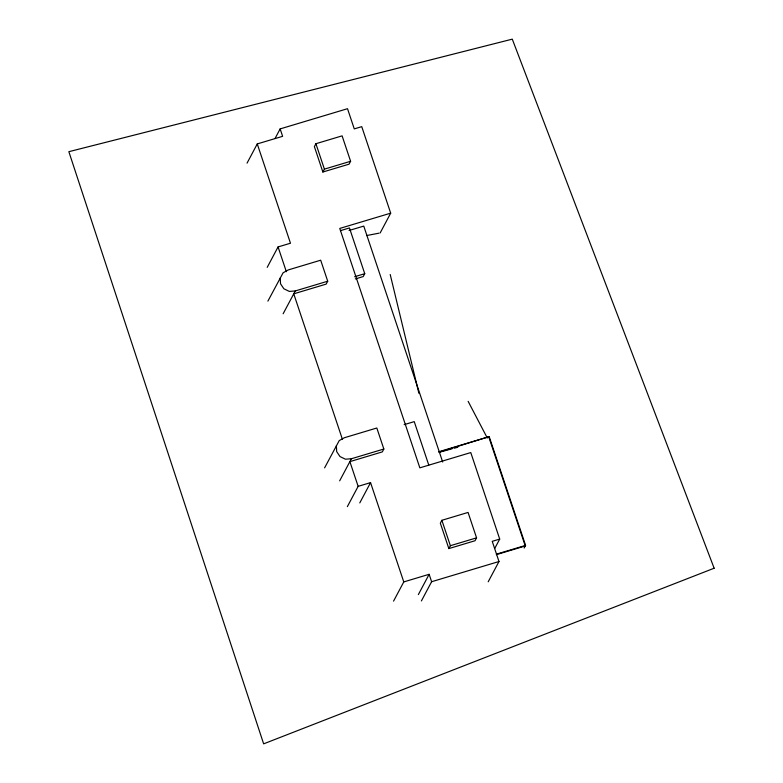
<?xml version="1.0" encoding="UTF-8"?>
<svg xmlns="http://www.w3.org/2000/svg" width="783" height="783" viewBox="0 0 783 783"><rect width="100%" height="100%" fill="white"/><g stroke="black" fill="none" stroke-linecap="round" stroke-linejoin="round"><path stroke-width="1.17" d="M247.046 163.138L257.264 143.925L282.624 136.32L280.148 128.901L347.515 108.7L354.268 128.892L361.746 126.65L390.688 213.162L380.166 232.942M275.039 138.513L280.148 128.901M315.911 143.72L314.375 146.607L322.87 172.015L349.071 164.166L350.608 161.278L342.102 135.86L315.911 143.72L324.407 169.138L322.87 172.015M267.209 267.355L278.063 246.939L290.473 243.219L257.264 143.925M267.903 301.122L283.094 272.797L288.252 269.929L320.687 260.201L327.715 281.214L326.178 284.102L293.742 293.831L342.465 439.459M283.143 313.768L295.279 290.943L327.715 281.214M340.468 230.642L349.453 227.951L364.751 273.688L363.214 276.565L355.355 278.924M324.593 467.872L339.225 440.604L344.383 437.736L376.819 428.007L383.846 449.021L382.31 451.899L349.874 461.627L358.144 486.351L347.358 506.63M339.665 480.84L351.41 458.74L383.846 449.021M359.779 502.911L370.555 482.622L403.774 581.916L393.555 601.129M441.876 520.294L440.34 523.181L448.845 548.589L475.036 540.74L476.573 537.852L468.068 512.434L441.876 520.294L450.372 545.702L448.845 548.589M439.273 452.094L489.199 436.64L525.579 545.399L524.17 548.041M418.357 594.591L429.133 574.301L431.619 581.72L421.401 600.933M494.709 548.501L499.711 539.086L470.779 452.574L419.845 467.843L339.763 228.43L390.688 213.162M488.201 581.798L498.986 561.519L492.233 541.337L499.711 539.086M324.407 169.138L350.608 161.278M349.052 230.496L363.762 226.091L442.689 462.029M354.65 276.712L364.751 273.688M404.136 424.66L414.246 421.636L428.771 465.073M438.617 451.801L489.199 436.64M358.144 486.351L370.555 482.622M450.372 545.702L476.573 537.852M403.774 581.916L429.133 574.301M496.608 554.09L525.579 545.399M496.305 554.667L525.276 545.976L488.886 437.217M431.619 581.72L498.986 561.519M439.292 452.261L452.016 448.816M454.326 448.189L457.801 447.259M366.542 235.566L379.031 233.168M295.279 290.943L289.319 291.413L283.877 288.78L280.539 283.798L280.245 277.906M351.41 458.74L345.45 459.21L340.018 456.577L336.67 451.605L336.377 445.713M468.136 401.346L487.31 438.04M278.063 246.939L286.343 271.691M390.208 274.51L418.876 393.262M714.145 568.223L263.636 743.85L68.855 151.687L512.278 39.15L714.145 568.223"/></g></svg>
